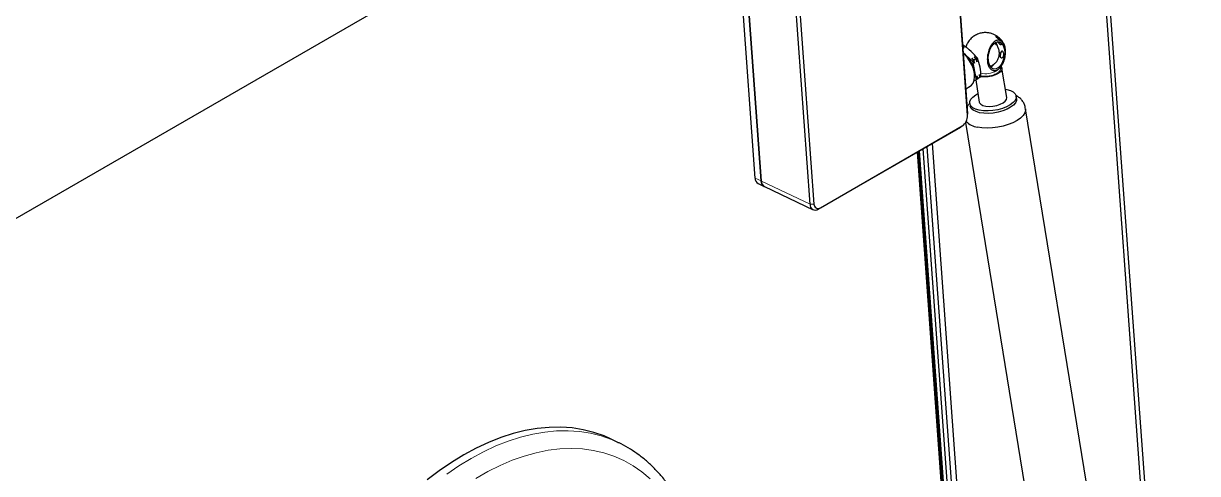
# Model space of a CAD drawing. Header units: millimetres. Extents: x -218071 to -203542, y 15363 to 51382.
# Drawn here: x -216849.2 to -216807.04, y 51045.97 to 51062.13 of the extents above; entities that cross this region are included whole.
import ezdxf

# ---------------------------------------------------------------- set-up
doc = ezdxf.new("R2010")
doc.units = ezdxf.units.MM
doc.header["$LTSCALE"] = 4
doc.layers.add('TPF-EQUIPEMENT', color=7, linetype='Continuous')

msp = doc.modelspace()

# ---------------------------------------------------------------- linework, layer by layer
at = {"layer": 'TPF-EQUIPEMENT', "color": 7, "linetype": 'Continuous', "lineweight": 25}
for p, q in [((-216807.228, 51022.237), (-216811.753, 51084.58)), ((-216807.505, 51023.939), (-216811.895, 51084.424)), ((-216815.293, 51058.828), (-216816.277, 51072.386)), ((-216816.275, 51072.432), (-216815.293, 51058.903)), ((-216825.121, 51069.18), (-216873.076, 51041.503)), ((-216820.95, 51055.638), (-216821.934, 51069.196)), ((-216821.793, 51069.203), (-216820.809, 51055.645)), ((-216822.922, 51056.577), (-216823.791, 51068.547)), ((-216822.711, 51056.476), (-216823.58, 51068.447)), ((-216823.571, 51068.443), (-216822.703, 51056.476)), ((-216815.449, 51061.347), (-216815.47, 51061.335)), ((-216815.449, 51061.347), (-216815.47, 51061.336)), ((-216815.414, 51061.251), (-216815.468, 51061.311)), ((-216815.466, 51061.29), (-216815.414, 51061.251)), ((-216815.451, 51061.081), (-216815.119, 51060.781)), ((-216815.145, 51060.883), (-216815.057, 51060.818)), ((-216815.145, 51060.883), (-216815.076, 51060.806)), ((-216815.076, 51060.806), (-216815.119, 51060.781)), ((-216815.119, 51060.781), (-216814.989, 51060.112)), ((-216815.076, 51060.806), (-216815.046, 51060.709)), ((-216815.06, 51060.932), (-216814.991, 51060.855)), ((-216815.06, 51060.932), (-216814.972, 51060.866)), ((-216814.991, 51060.855), (-216815.057, 51060.818)), ((-216815.046, 51060.709), (-216815.057, 51060.818)), ((-216814.991, 51060.855), (-216814.961, 51060.758)), ((-216814.938, 51060.886), (-216814.972, 51060.866)), ((-216814.961, 51060.758), (-216814.972, 51060.866)), ((-216814.461, 51060.562), (-216814.418, 51060.59)), ((-216814.418, 51060.59), (-216814.352, 51060.655)), ((-216815.04, 51060.226), (-216815.04, 51060.308)), ((-216814.945, 51060.137), (-216814.989, 51060.112)), ((-216814.956, 51060.245), (-216814.926, 51060.148)), ((-216814.956, 51060.245), (-216814.945, 51060.137)), ((-216814.945, 51060.137), (-216814.926, 51060.148)), ((-216814.86, 51060.186), (-216814.926, 51060.148)), ((-216814.871, 51060.294), (-216814.86, 51060.186)), ((-216814.871, 51060.294), (-216814.841, 51060.197)), ((-216814.86, 51060.186), (-216814.841, 51060.197)), ((-216814.808, 51060.216), (-216814.841, 51060.197)), ((-216814.226, 51060.46), (-216814.25, 51060.441)), ((-216813.885, 51059.469), (-216814.057, 51060.527)), ((-216815.358, 51059.789), (-216815.195, 51059.883)), ((-216814.989, 51060.112), (-216815.059, 51060.073)), ((-216815.002, 51060.105), (-216814.872, 51059.308)), ((-216813.531, 51059.436), (-216813.545, 51059.524)), ((-216815.293, 51058.903), (-216815.292, 51058.869)), ((-216815.293, 51058.803), (-216815.292, 51058.869)), ((-216815.213, 51059.253), (-216815.199, 51059.165)), ((-216807.035, 51021.049), (-216813.213, 51059.07)), ((-216820.578, 51055.513), (-216815.487, 51058.451)), ((-216815.498, 51058.437), (-216815.551, 51058.4)), ((-216815.498, 51058.437), (-216815.447, 51058.479)), ((-216815.362, 51058.578), (-216809.207, 51020.696)), ((-216815.551, 51058.4), (-216820.643, 51055.462)), ((-216814.809, 51028.922), (-216816.892, 51057.626)), ((-216816.754, 51057.706), (-216814.651, 51028.735)), ((-216814.439, 51028.634), (-216816.558, 51057.819)), ((-216815.004, 51028.68), (-216817.096, 51057.508)), ((-216814.985, 51029.006), (-216817.055, 51057.532)), ((-216814.95, 51029.026), (-216817.02, 51057.552)), ((-216822.812, 51056.379), (-216822.6, 51056.278)), ((-216822.586, 51056.272), (-216820.839, 51055.44)), ((-216827.848, 51047.084), (-216828.115, 51047.212)), ((-216827.848, 51047.084), (-216827.834, 51047.078))]:
    msp.add_line(p, q, dxfattribs=at)
at = {"layer": 'TPF-EQUIPEMENT', "color": 8, "linetype": 'Continuous', "lineweight": 18}
for p, q in [((-216823.566, 51068.441), (-216822.697, 51056.47)), ((-216814.308, 51061.421), (-216814.312, 51061.435)), ((-216815.293, 51058.903), (-216815.293, 51058.828)), ((-216815.551, 51058.4), (-216815.487, 51058.451)), ((-216822.922, 51056.577), (-216822.711, 51056.476)), ((-216822.697, 51056.47), (-216820.95, 51055.638)), ((-216820.95, 51055.638), (-216820.809, 51055.645)), ((-216820.643, 51055.462), (-216820.578, 51055.513))]:
    msp.add_line(p, q, dxfattribs=at)
at = {"layer": 'TPF-EQUIPEMENT', "color": 7, "linetype": 'Continuous', "lineweight": 25, "flags": 128}
for points in [[(-216814.184, 51060.544), (-216814.264, 51060.5), (-216814.344, 51060.492), (-216814.417, 51060.521), (-216814.478, 51060.584), (-216814.522, 51060.677), (-216814.547, 51060.792), (-216814.55, 51060.922), (-216814.531, 51061.056), (-216814.492, 51061.185), (-216814.436, 51061.3), (-216814.366, 51061.39), (-216814.288, 51061.451), (-216814.207, 51061.477), (-216814.13, 51061.466), (-216814.063, 51061.42), (-216814.009, 51061.341), (-216813.974, 51061.236), (-216813.96, 51061.112), (-216813.968, 51060.979), (-216813.997, 51060.846), (-216814.046, 51060.723), (-216814.109, 51060.62), (-216814.184, 51060.544)], [(-216814.216, 51061.313), (-216814.243, 51061.388), (-216814.284, 51061.453)], [(-216815.195, 51059.883), (-216815.155, 51059.912), (-216815.094, 51059.988), (-216815.055, 51060.09), (-216815.04, 51060.213), (-216815.05, 51060.351), (-216815.084, 51060.497), (-216815.141, 51060.645), (-216815.218, 51060.787), (-216815.312, 51060.918), (-216815.418, 51061.031), (-216815.45, 51061.059)], [(-216814.086, 51060.584), (-216814.084, 51060.582), (-216814.057, 51060.525), (-216814.067, 51060.462), (-216814.112, 51060.397), (-216814.19, 51060.337), (-216814.295, 51060.284), (-216814.419, 51060.244), (-216814.553, 51060.219), (-216814.686, 51060.21), (-216814.81, 51060.219), (-216814.813, 51060.22)], [(-216813.935, 51059.772), (-216813.884, 51059.763), (-216813.755, 51059.725), (-216813.653, 51059.673), (-216813.582, 51059.608), (-216813.547, 51059.534), (-216813.548, 51059.454), (-216813.585, 51059.37), (-216813.657, 51059.288), (-216813.76, 51059.209), (-216813.89, 51059.139), (-216814.042, 51059.08), (-216814.209, 51059.034), (-216814.383, 51059.003), (-216814.557, 51058.99), (-216814.723, 51058.993), (-216814.874, 51059.015), (-216814.874, 51059.015)], [(-216814.874, 51059.015), (-216815.003, 51059.052), (-216815.105, 51059.104), (-216815.175, 51059.169), (-216815.211, 51059.243), (-216815.21, 51059.324), (-216815.173, 51059.407), (-216815.101, 51059.49), (-216814.998, 51059.568), (-216814.922, 51059.612)], [(-216814.872, 51059.308), (-216814.864, 51059.281), (-216814.819, 51059.228), (-216814.742, 51059.187), (-216814.638, 51059.161), (-216814.514, 51059.152), (-216814.381, 51059.161), (-216814.247, 51059.186), (-216814.123, 51059.227), (-216814.019, 51059.279), (-216813.94, 51059.34), (-216813.895, 51059.404), (-216813.885, 51059.467), (-216813.885, 51059.469)], [(-216813.531, 51059.436), (-216813.533, 51059.366), (-216813.57, 51059.282), (-216813.642, 51059.2), (-216813.746, 51059.121), (-216813.876, 51059.051), (-216814.028, 51058.992), (-216814.194, 51058.946), (-216814.368, 51058.915), (-216814.542, 51058.902), (-216814.708, 51058.905), (-216814.859, 51058.926)], [(-216814.859, 51058.926), (-216814.989, 51058.964), (-216815.091, 51059.016), (-216815.161, 51059.081), (-216815.197, 51059.155), (-216815.199, 51059.165)], [(-216813.213, 51059.07), (-216813.211, 51059.008), (-216813.238, 51058.916), (-216813.299, 51058.823), (-216813.393, 51058.732), (-216813.515, 51058.646), (-216813.663, 51058.568), (-216813.831, 51058.501), (-216814.014, 51058.446), (-216814.206, 51058.406), (-216814.401, 51058.381), (-216814.593, 51058.373), (-216814.775, 51058.381), (-216814.942, 51058.406)], [(-216828.115, 51047.212), (-216828.348, 51047.314), (-216828.718, 51047.444), (-216829.102, 51047.54), (-216829.498, 51047.602), (-216829.905, 51047.63), (-216830.322, 51047.624), (-216830.747, 51047.583), (-216831.178, 51047.509), (-216831.615, 51047.4), (-216832.056, 51047.258), (-216832.499, 51047.082), (-216832.943, 51046.875), (-216833.385, 51046.635), (-216833.826, 51046.365), (-216834.263, 51046.064), (-216834.695, 51045.735)]]:
    msp.add_lwpolyline(points, dxfattribs=at)
at = {"layer": 'TPF-EQUIPEMENT', "color": 8, "linetype": 'Continuous', "lineweight": 18, "flags": 128}
for points in [[(-216833.995, 51045.937), (-216833.558, 51046.237), (-216833.118, 51046.508), (-216832.675, 51046.747), (-216832.231, 51046.955), (-216831.788, 51047.13), (-216831.348, 51047.273), (-216830.911, 51047.381), (-216830.479, 51047.456), (-216830.054, 51047.497), (-216829.637, 51047.503), (-216829.23, 51047.475), (-216828.834, 51047.413), (-216828.45, 51047.316), (-216828.08, 51047.186), (-216827.848, 51047.084)], [(-216826.689, 51045.771), (-216826.988, 51046.023), (-216827.306, 51046.243), (-216827.641, 51046.431), (-216827.991, 51046.586), (-216828.357, 51046.707), (-216828.736, 51046.795), (-216829.127, 51046.848), (-216829.529, 51046.866), (-216829.941, 51046.85), (-216830.36, 51046.799), (-216830.785, 51046.714), (-216831.215, 51046.594), (-216831.648, 51046.441), (-216832.083, 51046.255), (-216832.518, 51046.037), (-216832.951, 51045.786)]]:
    msp.add_lwpolyline(points, dxfattribs=at)
at = {"layer": 'TPF-EQUIPEMENT', "color": 7, "linetype": 'Continuous', "lineweight": 25}
for centre, radius, start, end in [((-216816.039, 51060.264), 1, 2.5097, 53.9715), ((-216815.723, 51058.81), 0.43, 303.2491, 2.3969), ((-216814.87, 51059.031), 0.629, 221.3915, 263.3599), ((-216822.699, 51056.572), 0.223, 178.7105, 239.8146), ((-216822.496, 51056.468), 0.216, 177.6786, 243.1392), ((-216822.694, 51056.478), 0.00878, 190.4903, 251.2054), ((-216822.479, 51056.462), 0.218, 177.8907, 240.6344), ((-216820.756, 51055.621), 0.195, 174.953, 305.364), ((-216820.663, 51055.632), 0.146, 174.953, 305.364)]:
    msp.add_arc(centre, radius, start, end, dxfattribs=at)
at = {"layer": 'TPF-EQUIPEMENT', "color": 8, "linetype": 'Continuous', "lineweight": 18}
msp.add_arc((-216814.66, 51061.121), 0.795, 258.3212, 299.9064, dxfattribs=at)
at = {"layer": 'TPF-EQUIPEMENT', "color": 7, "linetype": 'Continuous', "lineweight": 25}
for points, knots in [([(-216814.066, 51061.516), (-216814.101, 51061.557), (-216814.151, 51061.613), (-216814.241, 51061.681), (-216814.326, 51061.731), (-216814.437, 51061.775), (-216814.562, 51061.801), (-216814.699, 51061.806), (-216814.839, 51061.783), (-216814.977, 51061.732), (-216815.105, 51061.653), (-216815.217, 51061.547), (-216815.306, 51061.421), (-216815.341, 51061.324), (-216815.358, 51061.277)], [0, 0, 0, 0, 0.099132, 0.139737, 0.208023, 0.280849, 0.360405, 0.444706, 0.532581, 0.623125, 0.715781, 0.810332, 0.906942, 1, 1, 1, 1]), ([(-216814.335, 51061.473), (-216814.312, 51061.488), (-216814.254, 51061.527), (-216814.156, 51061.54), (-216814.056, 51061.494), (-216813.979, 51061.39), (-216813.932, 51061.241), (-216813.923, 51061.063), (-216813.951, 51060.875), (-216814.013, 51060.7), (-216814.102, 51060.557), (-216814.209, 51060.463), (-216814.322, 51060.426), (-216814.426, 51060.453), (-216814.512, 51060.54), (-216814.569, 51060.677), (-216814.59, 51060.848), (-216814.574, 51061.035), (-216814.521, 51061.215), (-216814.44, 51061.373), (-216814.37, 51061.44), (-216814.335, 51061.473)], [0, 0, 0, 0, 0.033603, 0.087292, 0.14098, 0.194669, 0.248358, 0.302047, 0.355735, 0.409424, 0.463113, 0.516801, 0.57049, 0.624179, 0.677868, 0.731556, 0.785245, 0.838934, 0.892623, 0.946311, 1, 1, 1, 1]), ([(-216814.473, 51060.6), (-216814.459, 51060.604), (-216814.426, 51060.613), (-216814.368, 51060.649), (-216814.297, 51060.704), (-216814.227, 51060.79), (-216814.175, 51060.895), (-216814.148, 51061.014), (-216814.151, 51061.139), (-216814.187, 51061.26), (-216814.24, 51061.358), (-216814.289, 51061.404), (-216814.308, 51061.421)], [0, 0, 0, 0, 0.043438, 0.102234, 0.202359, 0.311643, 0.42892, 0.55025, 0.673842, 0.798971, 0.925608, 1, 1, 1, 1]), ([(-216814.122, 51061.559), (-216814.122, 51061.558), (-216814.122, 51061.556), (-216814.127, 51061.555), (-216814.139, 51061.559), (-216814.163, 51061.571), (-216814.197, 51061.592), (-216814.23, 51061.614), (-216814.254, 51061.632), (-216814.268, 51061.645), (-216814.276, 51061.655), (-216814.28, 51061.663), (-216814.278, 51061.668), (-216814.271, 51061.67), (-216814.254, 51061.667), (-216814.227, 51061.654), (-216814.194, 51061.633), (-216814.163, 51061.608), (-216814.141, 51061.587), (-216814.13, 51061.573), (-216814.123, 51061.564), (-216814.122, 51061.56), (-216814.122, 51061.559)], [0, 0, 0, 0, 0.015581, 0.050565, 0.091991, 0.171789, 0.270714, 0.346456, 0.398728, 0.436661, 0.465498, 0.496786, 0.527957, 0.566182, 0.617102, 0.691524, 0.779168, 0.862956, 0.914857, 0.94808, 0.974032, 1, 1, 1, 1]), ([(-216814.193, 51061.477), (-216814.192, 51061.477), (-216814.184, 51061.475), (-216814.166, 51061.469), (-216814.142, 51061.46), (-216814.113, 51061.443), (-216814.089, 51061.416), (-216814.08, 51061.386), (-216814.085, 51061.366), (-216814.091, 51061.361), (-216814.096, 51061.36), (-216814.101, 51061.361), (-216814.107, 51061.364), (-216814.118, 51061.37), (-216814.13, 51061.381), (-216814.161, 51061.409), (-216814.197, 51061.443), (-216814.226, 51061.469), (-216814.238, 51061.48), (-216814.237, 51061.481), (-216814.237, 51061.482)], [0, 0, 0, 0, 0.007909, 0.045593, 0.098042, 0.166896, 0.288578, 0.442116, 0.497349, 0.516772, 0.527316, 0.537904, 0.551814, 0.565583, 0.605306, 0.643643, 0.808837, 0.920773, 0.990717, 1, 1, 1, 1]), ([(-216813.981, 51061.375), (-216813.991, 51061.396), (-216814.015, 51061.446), (-216814.048, 51061.491), (-216814.066, 51061.516)], [0, 0, 0, 0, 0.4343568, 1, 1, 1, 1]), ([(-216814.938, 51060.886), (-216815.009, 51060.969), (-216815.153, 51061.137), (-216815.349, 51061.276), (-216815.449, 51061.347)], [0, 0, 0, 0, 0.491212, 1, 1, 1, 1]), ([(-216814.093, 51060.896), (-216814.091, 51060.894), (-216814.085, 51060.89), (-216814.073, 51060.887), (-216814.058, 51060.89), (-216814.042, 51060.9), (-216814.024, 51060.92), (-216814.009, 51060.954), (-216814, 51061.014), (-216814.008, 51061.076), (-216814.026, 51061.122), (-216814.038, 51061.139), (-216814.045, 51061.144), (-216814.051, 51061.146), (-216814.057, 51061.145), (-216814.064, 51061.14), (-216814.072, 51061.129), (-216814.088, 51061.095), (-216814.104, 51061.042), (-216814.114, 51060.979), (-216814.113, 51060.937), (-216814.106, 51060.91), (-216814.097, 51060.9), (-216814.093, 51060.896)], [0, 0, 0, 0, 0.01651, 0.042581, 0.068583, 0.099383, 0.139014, 0.197492, 0.279368, 0.422519, 0.490473, 0.511771, 0.523667, 0.534315, 0.546192, 0.557948, 0.591497, 0.623796, 0.766851, 0.86439, 0.925297, 0.966522, 1, 1, 1, 1]), ([(-216814.808, 51060.216), (-216814.816, 51060.333), (-216814.834, 51060.572), (-216814.903, 51060.78), (-216814.938, 51060.886)], [0, 0, 0, 0, 0.4912125, 1, 1, 1, 1]), ([(-216814.269, 51060.433), (-216814.246, 51060.446), (-216814.201, 51060.47), (-216814.165, 51060.507), (-216814.149, 51060.525)], [0, 0, 0, 0, 0.53211, 1, 1, 1, 1]), ([(-216813.214, 51059.054), (-216813.217, 51059.086), (-216813.225, 51059.165), (-216813.273, 51059.278), (-216813.35, 51059.388), (-216813.445, 51059.479), (-216813.521, 51059.523), (-216813.559, 51059.545)], [0, 0, 0, 0, 0.1530131, 0.3677969, 0.5726552, 0.787231, 1, 1, 1, 1]), ([(-216815.214, 51059.269), (-216815.241, 51059.24), (-216815.278, 51059.2), (-216815.303, 51059.151), (-216815.31, 51059.137)], [0, 0, 0, 0, 0.724952, 1, 1, 1, 1]), ([(-216826.104, 51045.646), (-216826.15, 51045.704), (-216826.277, 51045.868), (-216826.503, 51046.118), (-216826.785, 51046.388), (-216827.085, 51046.631), (-216827.401, 51046.844), (-216827.651, 51046.992), (-216827.8, 51047.059), (-216827.834, 51047.074)], [0, 0, 0, 0, 0.094239, 0.266623, 0.438387, 0.609393, 0.779736, 0.949571, 1, 1, 1, 1])]:
    msp.add_open_spline(points, degree=3, knots=knots, dxfattribs=at)
at = {"layer": 'TPF-EQUIPEMENT', "color": 8, "linetype": 'Continuous', "lineweight": 18}
msp.add_open_spline([(-216814.121, 51060.552), (-216814.118, 51060.547), (-216814.105, 51060.53), (-216814.103, 51060.496), (-216814.119, 51060.441), (-216814.179, 51060.373), (-216814.284, 51060.313), (-216814.388, 51060.275), (-216814.476, 51060.253), (-216814.568, 51060.238), (-216814.682, 51060.232), (-216814.771, 51060.233), (-216814.81, 51060.247), (-216814.811, 51060.247)], degree=3, knots=[0, 0, 0, 0, 0.03244, 0.11713, 0.20006, 0.354114, 0.508168, 0.591098, 0.675788, 0.760477, 0.843407, 0.997461, 1, 1, 1, 1], dxfattribs=at)

doc.saveas('drawing.dxf')
